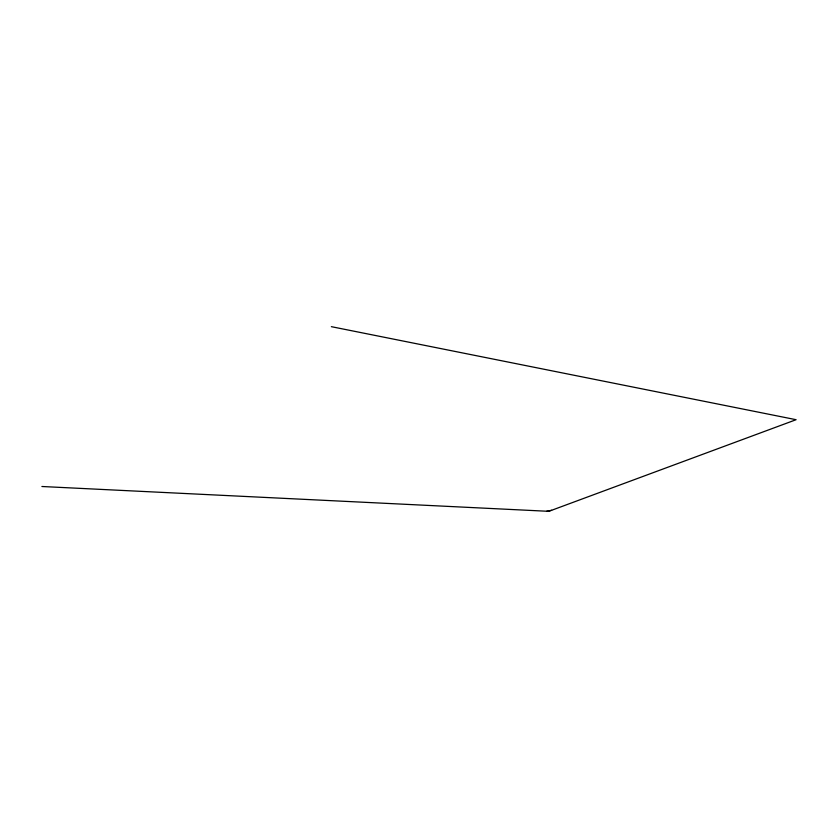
<?xml version="1.0" encoding="UTF-8"?>
<svg xmlns="http://www.w3.org/2000/svg" width="838" height="838" viewBox="0 0 838 838"><rect width="100%" height="100%" fill="white"/><g stroke="black" fill="none" stroke-linecap="round" stroke-linejoin="round"><path stroke-width="1.26" d="M546.764 511.222L551.614 510.29M41.9 486.501L548.827 511.327L796.1 419.702L331.356 326.673"/></g></svg>
